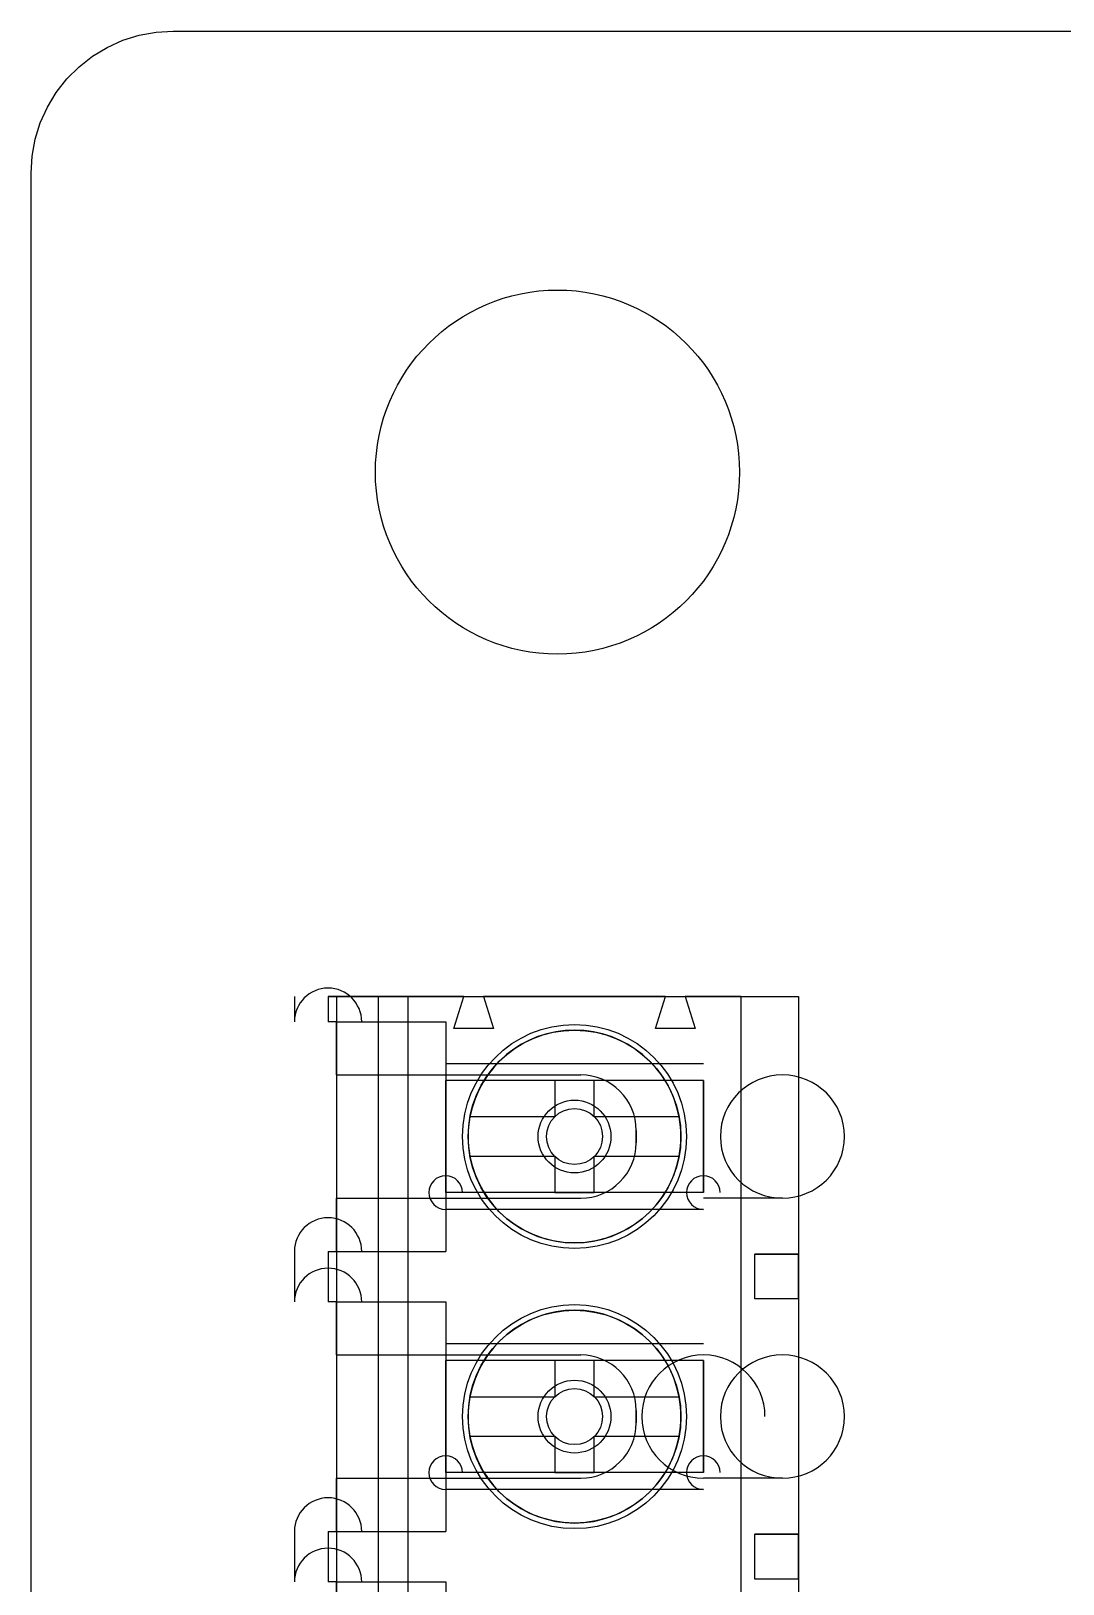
# Model space of a CAD drawing. Header units: millimetres. Extents: x 111.8 to 160, y -132.1 to -43.2.
# Drawn here: x 111.76 to 130.18, y -70.9 to -43.18 of the extents above; entities that cross this region are included whole.
import ezdxf

# ---------------------------------------------------------------- set-up
doc = ezdxf.new("R2010")
doc.units = ezdxf.units.MM
doc.layers.add('Feature', color=7, linetype='CONTINUOUS')

msp = doc.modelspace()

# ---------------------------------------------------------------- linework, layer by layer
at = {"layer": 'Feature'}
for p, q in [((113.692, -43.2538), (113.994, -43.1985)), ((113.692, -43.2538, 1.58), (113.994, -43.1985, 1.58)), ((113.692, -43.2538, 1.58), (113.994, -43.1985, 1.58)), ((113.692, -43.2538), (113.994, -43.1985)), ((113.994, -43.1985), (114.3, -43.18)), ((113.994, -43.1985, 1.58), (114.3, -43.18, 1.58)), ((113.994, -43.1985, 1.58), (114.3, -43.18, 1.58)), ((113.994, -43.1985), (114.3, -43.18)), ((113.994, -43.1985), (113.994, -43.1985, 1.58)), ((113.994, -43.1985), (113.994, -43.1985, 1.58)), ((114.3, -43.18), (157.48, -43.18)), ((114.3, -43.18, 1.58), (157.48, -43.18, 1.58)), ((114.3, -43.18), (114.3, -43.18, 1.58)), ((114.3, -43.18, 1.58), (157.48, -43.18, 1.58)), ((114.3, -43.18), (157.48, -43.18)), ((114.3, -43.18), (114.3, -43.18, 1.58)), ((112.857, -43.6296), (113.12, -43.4709)), ((112.857, -43.6296, 1.58), (113.12, -43.4709, 1.58)), ((112.857, -43.6296, 1.58), (113.12, -43.4709, 1.58)), ((112.857, -43.6296), (113.12, -43.4709)), ((113.12, -43.4709), (113.399, -43.3451)), ((113.12, -43.4709, 1.58), (113.399, -43.3451, 1.58)), ((113.12, -43.4709, 1.58), (113.399, -43.3451, 1.58)), ((113.12, -43.4709), (113.399, -43.3451)), ((113.12, -43.4709), (113.12, -43.4709, 1.58)), ((113.12, -43.4709), (113.12, -43.4709, 1.58)), ((113.399, -43.3451), (113.692, -43.2538)), ((113.399, -43.3451, 1.58), (113.692, -43.2538, 1.58)), ((113.399, -43.3451, 1.58), (113.692, -43.2538, 1.58)), ((113.399, -43.3451), (113.692, -43.2538)), ((113.399, -43.3451), (113.399, -43.3451, 1.58)), ((113.399, -43.3451), (113.399, -43.3451, 1.58)), ((113.692, -43.2538), (113.692, -43.2538, 1.58)), ((113.692, -43.2538), (113.692, -43.2538, 1.58)), ((112.616, -43.8188), (112.857, -43.6296)), ((112.616, -43.8188, 1.58), (112.857, -43.6296, 1.58)), ((112.616, -43.8188, 1.58), (112.857, -43.6296, 1.58)), ((112.616, -43.8188), (112.857, -43.6296)), ((112.857, -43.6296), (112.857, -43.6296, 1.58)), ((112.857, -43.6296), (112.857, -43.6296, 1.58)), ((112.21, -44.2771), (112.399, -44.0357)), ((112.21, -44.2771, 1.58), (112.399, -44.0357, 1.58)), ((112.21, -44.2771, 1.58), (112.399, -44.0357, 1.58)), ((112.21, -44.2771), (112.399, -44.0357)), ((112.399, -44.0357), (112.616, -43.8188)), ((112.399, -44.0357, 1.58), (112.616, -43.8188, 1.58)), ((112.399, -44.0357, 1.58), (112.616, -43.8188, 1.58)), ((112.399, -44.0357), (112.616, -43.8188)), ((112.399, -44.0357), (112.399, -44.0357, 1.58)), ((112.399, -44.0357), (112.399, -44.0357, 1.58)), ((112.616, -43.8188), (112.616, -43.8188, 1.58)), ((112.616, -43.8188), (112.616, -43.8188, 1.58)), ((112.051, -44.5396), (112.21, -44.2771)), ((112.051, -44.5396, 1.58), (112.21, -44.2771, 1.58)), ((112.051, -44.5396, 1.58), (112.21, -44.2771, 1.58)), ((112.051, -44.5396), (112.21, -44.2771)), ((112.21, -44.2771), (112.21, -44.2771, 1.58)), ((112.21, -44.2771), (112.21, -44.2771, 1.58)), ((111.925, -44.8193), (112.051, -44.5396)), ((111.925, -44.8193, 1.58), (112.051, -44.5396, 1.58)), ((111.925, -44.8193, 1.58), (112.051, -44.5396, 1.58)), ((111.925, -44.8193), (112.051, -44.5396)), ((112.051, -44.5396), (112.051, -44.5396, 1.58)), ((112.051, -44.5396), (112.051, -44.5396, 1.58)), ((111.834, -45.1121), (111.925, -44.8193)), ((111.834, -45.1121, 1.58), (111.925, -44.8193, 1.58)), ((111.834, -45.1121, 1.58), (111.925, -44.8193, 1.58)), ((111.834, -45.1121), (111.925, -44.8193)), ((111.925, -44.8193), (111.925, -44.8193, 1.58)), ((111.925, -44.8193), (111.925, -44.8193, 1.58)), ((111.779, -45.4138), (111.834, -45.1121)), ((111.779, -45.4138, 1.58), (111.834, -45.1121, 1.58)), ((111.779, -45.4138, 1.58), (111.834, -45.1121, 1.58)), ((111.779, -45.4138), (111.834, -45.1121)), ((111.834, -45.1121), (111.834, -45.1121, 1.58)), ((111.834, -45.1121), (111.834, -45.1121, 1.58)), ((111.76, -45.72), (111.779, -45.4138)), ((111.76, -45.72, 1.58), (111.779, -45.4138, 1.58)), ((111.76, -45.72, 1.58), (111.779, -45.4138, 1.58)), ((111.76, -45.72), (111.779, -45.4138)), ((111.779, -45.4138), (111.779, -45.4138, 1.58)), ((111.779, -45.4138), (111.779, -45.4138, 1.58)), ((111.76, -129.54), (111.76, -45.72)), ((111.76, -129.54, 1.58), (111.76, -45.72, 1.58)), ((111.76, -45.72), (111.76, -45.72, 1.58)), ((111.76, -129.54, 1.58), (111.76, -45.72, 1.58)), ((111.76, -45.72), (111.76, -45.72, 1.58)), ((111.76, -129.54), (111.76, -45.72)), ((124.408, -51.054), (124.408, -51.054, 1.58)), ((124.408, -51.054), (124.408, -51.054, 1.58)), ((116.463, -60.417, 8.13), (116.463, -60.417, 5.83)), ((116.463, -60.417, 8.13), (116.463, -60.867, 8.13)), ((116.463, -60.417, 5.83), (116.463, -60.867, 5.83)), ((116.463, -60.417, 8.13), (116.463, -60.417, 5.83)), ((116.463, -60.417, 8.13), (116.463, -60.867, 8.13)), ((116.463, -60.417, 5.83), (116.463, -60.867, 5.83)), ((117.957, -60.417, 8.73), (117.063, -60.417, 8.73)), ((117.063, -60.417, 8.73), (117.063, -60.867, 8.73)), ((117.063, -60.417, 5.23), (117.213, -60.417, 5.23)), ((117.957, -60.417, 8.73), (117.063, -60.417, 8.73)), ((117.063, -60.417, 8.73), (117.063, -60.867, 8.73)), ((117.063, -60.417, 5.23), (117.213, -60.417, 5.23)), ((117.063, -60.417, 5.23), (117.063, -60.867, 5.23)), ((117.063, -60.417, 5.23), (117.063, -60.867, 5.23)), ((117.213, -60.417, 1.63), (117.213, -61.817, 1.63)), ((117.213, -60.417, 1.63), (125.463, -60.417, 1.63)), ((117.213, -60.417, 1.63), (125.463, -60.417, 1.63)), ((117.213, -60.417, 5.23), (117.213, -60.417, 1.63)), ((117.213, -60.417, 5.23), (117.213, -60.417, 1.63)), ((117.213, -60.417, 1.63), (117.213, -61.817, 1.63)), ((117.213, -60.417, 5.23), (117.213, -60.867, 5.23)), ((117.213, -60.417, 5.23), (117.213, -60.867, 5.23)), ((117.957, -60.417, 8.73), (117.957, -100.417, 8.73)), ((117.957, -60.417, 8.73), (117.957, -100.417, 8.73)), ((118.487, -60.417, 13.03), (117.957, -60.417, 8.73)), ((118.487, -60.417, 13.03), (117.957, -60.417, 8.73)), ((118.487, -60.417, 13.03), (118.487, -100.417, 13.03)), ((119.485, -60.417, 13.03), (118.487, -60.417, 13.03)), ((119.485, -60.417, 13.03), (118.487, -60.417, 13.03)), ((118.487, -60.417, 13.03), (118.487, -100.417, 13.03)), ((119.308, -60.987, 13.03), (119.485, -60.417, 13.03)), ((119.308, -60.987, 8.73), (119.485, -60.417, 8.73)), ((119.308, -60.987, 13.03), (119.485, -60.417, 13.03)), ((119.308, -60.987, 8.73), (119.485, -60.417, 8.73)), ((119.485, -60.417, 8.73), (119.485, -60.417, 13.03)), ((119.485, -60.417, 8.73), (119.84, -60.417, 8.73)), ((119.485, -60.417, 8.73), (119.84, -60.417, 8.73)), ((119.485, -60.417, 8.73), (119.485, -60.417, 13.03)), ((119.84, -60.417, 8.73), (119.84, -60.417, 13.03)), ((123.085, -60.417, 13.03), (119.84, -60.417, 13.03)), ((123.085, -60.417, 13.03), (119.84, -60.417, 13.03)), ((119.84, -60.417, 13.03), (120.018, -60.987, 13.03)), ((119.84, -60.417, 8.73), (119.84, -60.417, 13.03)), ((119.84, -60.417, 13.03), (120.018, -60.987, 13.03)), ((119.84, -60.417, 8.73), (120.018, -60.987, 8.73)), ((119.84, -60.417, 8.73), (120.018, -60.987, 8.73)), ((122.908, -60.987, 13.03), (123.085, -60.417, 13.03)), ((122.908, -60.987, 8.73), (123.085, -60.417, 8.73)), ((122.908, -60.987, 13.03), (123.085, -60.417, 13.03)), ((122.908, -60.987, 8.73), (123.085, -60.417, 8.73)), ((123.085, -60.417, 8.73), (123.085, -60.417, 13.03)), ((123.085, -60.417, 8.73), (123.44, -60.417, 8.73)), ((123.085, -60.417, 8.73), (123.44, -60.417, 8.73)), ((123.085, -60.417, 8.73), (123.085, -60.417, 13.03)), ((123.44, -60.417, 8.73), (123.44, -60.417, 13.03)), ((124.433, -60.417, 13.03), (123.44, -60.417, 13.03)), ((124.433, -60.417, 13.03), (123.44, -60.417, 13.03)), ((123.44, -60.417, 13.03), (123.618, -60.987, 13.03)), ((123.44, -60.417, 8.73), (123.44, -60.417, 13.03)), ((123.44, -60.417, 13.03), (123.618, -60.987, 13.03)), ((123.44, -60.417, 8.73), (123.618, -60.987, 8.73)), ((123.44, -60.417, 8.73), (123.618, -60.987, 8.73)), ((124.433, -60.417, 13.03), (125.463, -60.417, 4.63)), ((124.433, -60.417, 13.03), (124.433, -100.417, 13.03)), ((124.433, -60.417, 13.03), (125.463, -60.417, 4.63)), ((124.433, -60.417, 13.03), (124.433, -100.417, 13.03)), ((125.463, -60.417, 1.63), (125.463, -100.417, 1.63)), ((125.463, -60.417, 1.63), (125.463, -60.417, 4.63)), ((125.463, -60.417, 1.63), (125.463, -100.417, 1.63)), ((125.463, -60.417, 1.63), (125.463, -60.417, 4.63)), ((125.463, -60.417, 4.63), (125.463, -65.017, 4.63)), ((125.463, -60.417, 4.63), (125.463, -65.017, 4.63)), ((116.463, -60.867, 5.83), (116.463, -60.867, 8.13)), ((116.463, -60.867, 5.83), (116.463, -60.867, 8.13)), ((117.213, -60.867, 8.73), (117.063, -60.867, 8.73)), ((117.213, -60.867, 8.73), (117.063, -60.867, 8.73)), ((117.213, -60.867, 5.23), (117.063, -60.867, 5.23)), ((117.213, -60.867, 5.23), (117.063, -60.867, 5.23)), ((117.213, -60.867, 8.73), (117.213, -64.967, 8.73)), ((117.213, -60.867, 8.13), (117.213, -60.867, 8.73)), ((117.213, -60.867, 8.13), (117.213, -64.967, 8.13)), ((117.213, -60.867, 8.73), (117.213, -64.967, 8.73)), ((117.213, -60.867, 8.13), (119.163, -60.867, 8.13)), ((117.213, -60.867, 8.13), (117.213, -64.967, 8.13)), ((117.213, -60.867, 2.43), (117.213, -60.867, 5.23)), ((117.213, -60.867, 2.43), (119.163, -60.867, 2.43)), ((117.213, -60.867, 8.13), (119.163, -60.867, 8.13)), ((117.213, -60.867, 8.13), (117.213, -60.867, 8.73)), ((117.213, -60.867, 2.43), (119.163, -60.867, 2.43)), ((117.213, -61.817, 2.43), (117.213, -60.867, 2.43)), ((117.213, -61.817, 2.43), (117.213, -60.867, 2.43)), ((117.213, -60.867, 2.43), (117.213, -60.867, 5.23)), ((119.163, -60.867, 2.43), (119.163, -60.867, 8.13)), ((119.163, -60.867, 8.13), (119.163, -64.967, 8.13)), ((119.163, -60.867, 2.43), (119.163, -61.817, 2.43)), ((119.163, -60.867, 8.13), (119.163, -64.967, 8.13)), ((119.163, -60.867, 2.43), (119.163, -60.867, 8.13)), ((119.163, -60.867, 2.43), (119.163, -61.817, 2.43)), ((120.018, -60.987, 13.03), (119.308, -60.987, 13.03)), ((120.018, -60.987, 8.73), (119.308, -60.987, 8.73)), ((119.308, -60.987, 8.73), (119.308, -60.987, 13.03)), ((120.018, -60.987, 13.03), (119.308, -60.987, 13.03)), ((119.308, -60.987, 8.73), (119.308, -60.987, 13.03)), ((120.018, -60.987, 8.73), (119.308, -60.987, 8.73)), ((120.018, -60.987, 8.73), (120.018, -60.987, 13.03)), ((120.018, -60.987, 8.73), (120.018, -60.987, 13.03)), ((123.618, -60.987, 13.03), (122.908, -60.987, 13.03)), ((123.618, -60.987, 8.73), (122.908, -60.987, 8.73)), ((122.908, -60.987, 8.73), (122.908, -60.987, 13.03)), ((123.618, -60.987, 13.03), (122.908, -60.987, 13.03)), ((122.908, -60.987, 8.73), (122.908, -60.987, 13.03)), ((123.618, -60.987, 8.73), (122.908, -60.987, 8.73)), ((123.618, -60.987, 8.73), (123.618, -60.987, 13.03)), ((123.618, -60.987, 8.73), (123.618, -60.987, 13.03)), ((117.213, -61.817, 1.63), (121.573, -61.817, 1.63)), ((117.213, -61.817, 2.43), (119.163, -61.817, 2.43)), ((117.213, -61.817, 2.43), (119.163, -61.817, 2.43)), ((117.213, -61.817, 1.63), (121.573, -61.817, 1.63)), ((117.213, -61.817, 2.43), (117.213, -61.817, 1.63)), ((117.213, -61.817, 2.43), (117.213, -61.817, 1.63)), ((119.163, -61.617, 5.58), (119.163, -61.617, 3.68)), ((123.763, -61.617, 3.68), (119.163, -61.617, 3.68)), ((123.763, -61.617, 5.58), (119.163, -61.617, 5.58)), ((119.163, -61.617, 5.58), (119.163, -61.617, 3.68)), ((123.763, -61.617, 3.68), (119.163, -61.617, 3.68)), ((123.763, -61.617, 5.58), (119.163, -61.617, 5.58)), ((119.163, -61.817, 2.43), (119.163, -64.017, 2.43)), ((119.163, -61.817, 2.43), (121.573, -61.817, 2.43)), ((119.163, -61.817, 2.43), (119.163, -64.017, 2.43)), ((119.163, -61.817, 2.43), (121.573, -61.817, 2.43)), ((121.573, -61.817, 2.43), (121.573, -61.817, 1.63)), ((121.573, -61.817, 2.43), (121.573, -61.817, 1.63)), ((123.763, -61.617, 5.58), (123.763, -61.617, 3.68)), ((123.763, -61.617, 5.58), (123.763, -61.617, 3.68)), ((119.163, -61.917, 3.38), (119.163, -63.917, 3.38)), ((119.163, -63.917, 5.88), (119.163, -61.917, 5.88)), ((123.763, -61.917, 3.38), (119.163, -61.917, 3.38)), ((123.763, -61.917, 5.88), (119.163, -61.917, 5.88)), ((119.163, -63.917, 5.88), (119.163, -61.917, 5.88)), ((123.763, -61.917, 5.88), (119.163, -61.917, 5.88)), ((123.763, -61.917, 3.38), (119.163, -61.917, 3.38)), ((119.163, -61.917, 3.38), (119.163, -63.917, 3.38)), ((121.813, -61.917, 12.13), (121.113, -61.917, 12.13)), ((121.113, -61.917, 12.13), (121.113, -62.567, 12.13)), ((121.113, -61.917, 12.83), (121.113, -62.567, 12.83)), ((121.813, -61.917, 12.83), (121.113, -61.917, 12.83)), ((121.813, -61.917, 12.13), (121.113, -61.917, 12.13)), ((121.113, -61.917, 12.83), (121.113, -61.917, 12.13)), ((121.813, -61.917, 12.83), (121.113, -61.917, 12.83)), ((121.113, -61.917, 12.83), (121.113, -62.567, 12.83)), ((121.113, -61.917, 12.83), (121.113, -61.917, 12.13)), ((121.113, -61.917, 12.13), (121.113, -62.567, 12.13)), ((121.813, -62.567, 12.13), (121.813, -61.917, 12.13)), ((121.813, -62.567, 12.83), (121.813, -61.917, 12.83)), ((121.813, -62.567, 12.83), (121.813, -61.917, 12.83)), ((121.813, -62.567, 12.13), (121.813, -61.917, 12.13)), ((121.813, -61.917, 12.83), (121.813, -61.917, 12.13)), ((121.813, -61.917, 12.83), (121.813, -61.917, 12.13)), ((123.763, -62.917, 5.88), (123.763, -61.917, 5.88)), ((123.763, -61.917, 3.38), (123.763, -63.917, 3.38)), ((123.763, -62.917, 5.88), (123.763, -61.917, 5.88)), ((123.763, -61.917, 3.38), (123.763, -63.917, 3.38)), ((119.595, -62.567, 12.83), (119.595, -62.567, 12.13)), ((121.113, -62.567, 12.13), (119.595, -62.567, 12.13)), ((121.113, -62.567, 12.83), (119.595, -62.567, 12.83)), ((121.113, -62.567, 12.13), (119.595, -62.567, 12.13)), ((119.595, -62.567, 12.83), (119.595, -62.567, 12.13)), ((121.113, -62.567, 12.83), (119.595, -62.567, 12.83)), ((121.113, -62.567, 12.13), (121.113, -62.567, 12.83)), ((121.113, -62.567, 12.13), (121.113, -62.567, 12.83)), ((123.33, -62.567, 12.13), (121.813, -62.567, 12.13)), ((123.33, -62.567, 12.83), (121.813, -62.567, 12.83)), ((123.33, -62.567, 12.83), (121.813, -62.567, 12.83)), ((123.33, -62.567, 12.13), (121.813, -62.567, 12.13)), ((121.813, -62.567, 12.83), (121.813, -62.567, 12.13)), ((121.813, -62.567, 12.83), (121.813, -62.567, 12.13)), ((123.33, -62.567, 12.83), (123.33, -62.567, 12.13)), ((123.33, -62.567, 12.83), (123.33, -62.567, 12.13)), ((122.113, -62.917), (122.113, -62.917, 1.58)), ((122.113, -62.917), (122.113, -62.917, 1.58)), ((122.563, -62.807, 1.63), (122.563, -63.027, 1.63)), ((122.563, -63.027, 2.43), (122.563, -62.807, 2.43)), ((122.563, -62.807, 1.63), (122.563, -63.027, 1.63)), ((122.563, -63.027, 2.43), (122.563, -62.807, 2.43)), ((122.563, -62.807, 2.43), (122.563, -62.807, 1.63)), ((122.563, -62.807, 2.43), (122.563, -62.807, 1.63)), ((123.763, -63.917, 5.88), (123.763, -62.917, 5.88)), ((123.763, -63.917, 5.88), (123.763, -62.917, 5.88)), ((122.563, -63.027, 1.63), (122.563, -63.027, 2.43)), ((122.563, -63.027, 1.63), (122.563, -63.027, 2.43)), ((119.595, -63.267, 12.83), (119.595, -63.267, 12.13)), ((119.595, -63.267, 12.83), (121.113, -63.267, 12.83)), ((119.595, -63.267, 12.83), (121.113, -63.267, 12.83)), ((119.595, -63.267, 12.83), (119.595, -63.267, 12.13)), ((119.595, -63.267, 12.13), (121.113, -63.267, 12.13)), ((119.595, -63.267, 12.13), (121.113, -63.267, 12.13)), ((121.113, -63.267, 12.83), (121.113, -63.917, 12.83)), ((121.113, -63.267, 12.83), (121.113, -63.267, 12.13)), ((121.113, -63.267, 12.13), (121.113, -63.917, 12.13)), ((121.113, -63.267, 12.83), (121.113, -63.917, 12.83)), ((121.113, -63.267, 12.83), (121.113, -63.267, 12.13)), ((121.113, -63.267, 12.13), (121.113, -63.917, 12.13)), ((121.463, -63.417, 2.43), (121.463, -63.417, -1.97)), ((121.463, -63.417, 2.43), (121.463, -63.417, -1.97)), ((121.813, -63.267, 12.83), (123.33, -63.267, 12.83)), ((121.813, -63.917, 12.83), (121.813, -63.267, 12.83)), ((121.813, -63.917, 12.13), (121.813, -63.267, 12.13)), ((121.813, -63.267, 12.13), (123.33, -63.267, 12.13)), ((121.813, -63.267, 12.83), (123.33, -63.267, 12.83)), ((121.813, -63.267, 12.13), (121.813, -63.267, 12.83)), ((121.813, -63.267, 12.13), (123.33, -63.267, 12.13)), ((121.813, -63.917, 12.83), (121.813, -63.267, 12.83)), ((121.813, -63.917, 12.13), (121.813, -63.267, 12.13)), ((121.813, -63.267, 12.13), (121.813, -63.267, 12.83)), ((123.33, -63.267, 12.83), (123.33, -63.267, 12.13)), ((123.33, -63.267, 12.83), (123.33, -63.267, 12.13)), ((117.213, -64.017, 1.63), (117.213, -64.017, 2.43)), ((117.213, -64.967, 2.43), (117.213, -64.017, 2.43)), ((117.213, -64.017, 1.63), (117.213, -66.817, 1.63)), ((117.213, -64.967, 2.43), (117.213, -64.017, 2.43)), ((117.213, -64.017, 2.43), (119.163, -64.017, 2.43)), ((117.213, -64.017, 1.63), (121.573, -64.017, 1.63)), ((117.213, -64.017, 1.63), (117.213, -66.817, 1.63)), ((117.213, -64.017, 1.63), (121.573, -64.017, 1.63)), ((117.213, -64.017, 2.43), (119.163, -64.017, 2.43)), ((117.213, -64.017, 1.63), (117.213, -64.017, 2.43)), ((123.763, -63.917, 5.88), (119.163, -63.917, 5.88)), ((123.763, -63.917, 5.88), (119.163, -63.917, 5.88)), ((123.763, -63.917, 3.38), (119.163, -63.917, 3.38)), ((123.763, -63.917, 3.38), (119.163, -63.917, 3.38)), ((119.163, -64.017, 2.43), (119.163, -64.967, 2.43)), ((119.163, -64.017, 2.43), (119.163, -64.967, 2.43)), ((119.163, -64.017, 2.43), (121.573, -64.017, 2.43)), ((119.163, -64.017, 2.43), (121.573, -64.017, 2.43)), ((121.113, -63.917, 12.83), (121.813, -63.917, 12.83)), ((121.113, -63.917, 12.13), (121.813, -63.917, 12.13)), ((121.113, -63.917, 12.83), (121.113, -63.917, 12.13)), ((121.113, -63.917, 12.83), (121.113, -63.917, 12.13)), ((121.113, -63.917, 12.13), (121.813, -63.917, 12.13)), ((121.113, -63.917, 12.83), (121.813, -63.917, 12.83)), ((121.573, -64.017, 1.63), (121.573, -64.017, 2.43)), ((121.573, -64.017, 1.63), (121.573, -64.017, 2.43)), ((121.813, -63.917, 12.83), (121.813, -63.917, 12.13)), ((121.813, -63.917, 12.83), (121.813, -63.917, 12.13)), ((125.175, -64.017, 6.98), (123.763, -64.017, 6.98)), ((125.175, -64.017, 6.98), (123.763, -64.017, 6.98)), ((119.163, -64.217, 3.68), (119.163, -64.217, 5.58)), ((123.763, -64.217, 5.58), (119.163, -64.217, 5.58)), ((123.763, -64.217, 3.68), (119.163, -64.217, 3.68)), ((119.163, -64.217, 3.68), (119.163, -64.217, 5.58)), ((123.763, -64.217, 5.58), (119.163, -64.217, 5.58)), ((123.763, -64.217, 3.68), (119.163, -64.217, 3.68)), ((123.763, -64.217, 3.68), (123.763, -64.217, 5.58)), ((123.763, -64.217, 3.68), (123.763, -64.217, 5.58)), ((121.463, -64.817, 8.13), (121.463, -64.817, 12.83)), ((121.463, -64.817, 8.13), (121.463, -64.817, 12.83)), ((116.463, -64.967, 8.13), (116.463, -64.967, 5.83)), ((116.463, -64.967, 5.83), (116.463, -65.867, 5.83)), ((116.463, -64.967, 8.13), (116.463, -65.867, 8.13)), ((116.463, -64.967, 8.13), (116.463, -64.967, 5.83)), ((116.463, -64.967, 8.13), (116.463, -65.867, 8.13)), ((116.463, -64.967, 5.83), (116.463, -65.867, 5.83)), ((117.063, -64.967, 5.23), (117.213, -64.967, 5.23)), ((117.063, -64.967, 5.23), (117.063, -65.867, 5.23)), ((117.063, -64.967, 5.23), (117.213, -64.967, 5.23)), ((117.063, -64.967, 8.73), (117.213, -64.967, 8.73)), ((117.063, -64.967, 5.23), (117.063, -65.867, 5.23)), ((117.063, -64.967, 8.73), (117.063, -65.867, 8.73)), ((117.063, -64.967, 8.73), (117.213, -64.967, 8.73)), ((117.063, -64.967, 8.73), (117.063, -65.867, 8.73)), ((117.213, -64.967, 5.23), (117.213, -65.867, 5.23)), ((117.213, -64.967, 8.13), (117.213, -64.967, 8.73)), ((117.213, -64.967, 8.13), (119.163, -64.967, 8.13)), ((117.213, -64.967, 2.43), (119.163, -64.967, 2.43)), ((117.213, -64.967, 5.23), (117.213, -64.967, 2.43)), ((117.213, -64.967, 5.23), (117.213, -64.967, 2.43)), ((117.213, -64.967, 5.23), (117.213, -65.867, 5.23)), ((117.213, -64.967, 8.13), (117.213, -64.967, 8.73)), ((117.213, -64.967, 2.43), (119.163, -64.967, 2.43)), ((117.213, -64.967, 8.13), (119.163, -64.967, 8.13)), ((119.163, -64.967, 2.43), (119.163, -64.967, 8.13)), ((119.163, -64.967, 2.43), (119.163, -64.967, 8.13)), ((121.463, -64.917, 13.03), (121.463, -64.917, 8.13)), ((121.463, -64.917, 13.03), (121.463, -64.917, 8.13)), ((124.683, -65.817, 10.99), (124.683, -65.017, 10.99)), ((124.683, -65.017, 10.99), (125.463, -65.017, 4.63)), ((125.463, -65.017, 10.99), (124.683, -65.017, 10.99)), ((124.683, -65.017, 10.99), (125.463, -65.017, 4.63)), ((124.683, -65.817, 10.99), (124.683, -65.017, 10.99)), ((125.463, -65.017, 10.99), (124.683, -65.017, 10.99)), ((125.463, -65.017, 10.99), (125.463, -65.017, 4.63)), ((125.463, -65.817, 10.99), (125.463, -65.017, 10.99)), ((125.463, -65.017, 10.99), (125.463, -65.017, 4.63)), ((125.463, -65.817, 10.99), (125.463, -65.017, 10.99)), ((116.463, -65.867, 5.83), (116.463, -65.867, 8.13)), ((116.463, -65.867, 5.83), (116.463, -65.867, 8.13)), ((117.213, -65.867, 5.23), (117.063, -65.867, 5.23)), ((117.213, -65.867, 8.73), (117.063, -65.867, 8.73)), ((117.213, -65.867, 5.23), (117.063, -65.867, 5.23)), ((117.213, -65.867, 8.73), (117.063, -65.867, 8.73)), ((117.213, -65.867, 2.43), (117.213, -65.867, 5.23)), ((117.213, -66.817, 2.43), (117.213, -65.867, 2.43)), ((117.213, -65.867, 2.43), (117.213, -65.867, 5.23)), ((117.213, -65.867, 2.43), (119.163, -65.867, 2.43)), ((117.213, -65.867, 8.13), (119.163, -65.867, 8.13)), ((117.213, -65.867, 8.13), (117.213, -65.867, 8.73)), ((117.213, -65.867, 8.73), (117.213, -69.967, 8.73)), ((117.213, -65.867, 2.43), (119.163, -65.867, 2.43)), ((117.213, -66.817, 2.43), (117.213, -65.867, 2.43)), ((117.213, -65.867, 8.73), (117.213, -69.967, 8.73)), ((117.213, -65.867, 8.13), (117.213, -65.867, 8.73)), ((117.213, -65.867, 8.13), (117.213, -69.967, 8.13)), ((117.213, -65.867, 8.13), (119.163, -65.867, 8.13)), ((117.213, -65.867, 8.13), (117.213, -69.967, 8.13)), ((119.163, -65.867, 2.43), (119.163, -65.867, 8.13)), ((119.163, -65.867, 2.43), (119.163, -66.817, 2.43)), ((119.163, -65.867, 8.13), (119.163, -69.967, 8.13)), ((119.163, -65.867, 2.43), (119.163, -65.867, 8.13)), ((119.163, -65.867, 8.13), (119.163, -69.967, 8.13)), ((119.163, -65.867, 2.43), (119.163, -66.817, 2.43)), ((125.463, -65.817, 4.63), (124.683, -65.817, 10.99)), ((125.463, -65.817, 10.99), (124.683, -65.817, 10.99)), ((125.463, -65.817, 4.63), (124.683, -65.817, 10.99)), ((125.463, -65.817, 10.99), (124.683, -65.817, 10.99)), ((125.463, -65.817, 4.63), (125.463, -65.817, 10.99)), ((125.463, -65.817, 4.63), (125.463, -70.017, 4.63)), ((125.463, -65.817, 4.63), (125.463, -70.017, 4.63)), ((125.463, -65.817, 4.63), (125.463, -65.817, 10.99)), ((119.163, -66.617, 5.58), (119.163, -66.617, 3.68)), ((123.763, -66.617, 3.68), (119.163, -66.617, 3.68)), ((123.763, -66.617, 5.58), (119.163, -66.617, 5.58)), ((119.163, -66.617, 5.58), (119.163, -66.617, 3.68)), ((123.763, -66.617, 3.68), (119.163, -66.617, 3.68)), ((123.763, -66.617, 5.58), (119.163, -66.617, 5.58)), ((123.763, -66.617, 5.58), (123.763, -66.617, 3.68)), ((123.763, -66.617, 5.58), (123.763, -66.617, 3.68)), ((117.213, -66.817, 2.43), (117.213, -66.817, 1.63)), ((117.213, -66.817, 1.63), (121.573, -66.817, 1.63)), ((117.213, -66.817, 2.43), (119.163, -66.817, 2.43)), ((117.213, -66.817, 1.63), (121.573, -66.817, 1.63)), ((117.213, -66.817, 2.43), (117.213, -66.817, 1.63)), ((117.213, -66.817, 2.43), (119.163, -66.817, 2.43)), ((119.163, -66.817, 2.43), (121.573, -66.817, 2.43)), ((119.163, -66.817, 2.43), (119.163, -69.017, 2.43)), ((119.163, -66.817, 2.43), (121.573, -66.817, 2.43)), ((119.163, -66.817, 2.43), (119.163, -69.017, 2.43)), ((119.163, -66.917, 3.38), (119.163, -68.917, 3.38)), ((119.163, -68.917, 5.88), (119.163, -66.917, 5.88)), ((123.763, -66.917, 3.38), (119.163, -66.917, 3.38)), ((123.763, -66.917, 5.88), (119.163, -66.917, 5.88)), ((119.163, -68.917, 5.88), (119.163, -66.917, 5.88)), ((123.763, -66.917, 5.88), (119.163, -66.917, 5.88)), ((123.763, -66.917, 3.38), (119.163, -66.917, 3.38)), ((119.163, -66.917, 3.38), (119.163, -68.917, 3.38)), ((121.813, -66.917, 12.13), (121.113, -66.917, 12.13)), ((121.113, -66.917, 12.13), (121.113, -67.567, 12.13)), ((121.113, -66.917, 12.83), (121.113, -67.567, 12.83)), ((121.813, -66.917, 12.83), (121.113, -66.917, 12.83)), ((121.813, -66.917, 12.13), (121.113, -66.917, 12.13)), ((121.113, -66.917, 12.83), (121.113, -66.917, 12.13)), ((121.813, -66.917, 12.83), (121.113, -66.917, 12.83)), ((121.113, -66.917, 12.83), (121.113, -67.567, 12.83)), ((121.113, -66.917, 12.83), (121.113, -66.917, 12.13)), ((121.113, -66.917, 12.13), (121.113, -67.567, 12.13)), ((121.573, -66.817, 2.43), (121.573, -66.817, 1.63)), ((121.573, -66.817, 2.43), (121.573, -66.817, 1.63)), ((121.813, -67.567, 12.13), (121.813, -66.917, 12.13)), ((121.813, -67.567, 12.83), (121.813, -66.917, 12.83)), ((121.813, -67.567, 12.83), (121.813, -66.917, 12.83)), ((121.813, -67.567, 12.13), (121.813, -66.917, 12.13)), ((121.813, -66.917, 12.83), (121.813, -66.917, 12.13)), ((121.813, -66.917, 12.83), (121.813, -66.917, 12.13)), ((123.763, -67.917, 5.88), (123.763, -66.917, 5.88)), ((123.763, -66.917, 3.38), (123.763, -68.917, 3.38)), ((123.763, -67.917, 5.88), (123.763, -66.917, 5.88)), ((123.763, -66.917, 3.38), (123.763, -68.917, 3.38)), ((119.595, -67.567, 12.83), (119.595, -67.567, 12.13)), ((121.113, -67.567, 12.13), (119.595, -67.567, 12.13)), ((121.113, -67.567, 12.83), (119.595, -67.567, 12.83)), ((121.113, -67.567, 12.13), (119.595, -67.567, 12.13)), ((119.595, -67.567, 12.83), (119.595, -67.567, 12.13)), ((121.113, -67.567, 12.83), (119.595, -67.567, 12.83)), ((121.113, -67.567, 12.13), (121.113, -67.567, 12.83)), ((121.113, -67.567, 12.13), (121.113, -67.567, 12.83)), ((123.33, -67.567, 12.13), (121.813, -67.567, 12.13)), ((123.33, -67.567, 12.83), (121.813, -67.567, 12.83)), ((123.33, -67.567, 12.83), (121.813, -67.567, 12.83)), ((123.33, -67.567, 12.13), (121.813, -67.567, 12.13)), ((121.813, -67.567, 12.83), (121.813, -67.567, 12.13)), ((121.813, -67.567, 12.83), (121.813, -67.567, 12.13)), ((123.33, -67.567, 12.83), (123.33, -67.567, 12.13)), ((123.33, -67.567, 12.83), (123.33, -67.567, 12.13)), ((122.113, -67.917), (122.113, -67.917, 1.58)), ((122.113, -67.917), (122.113, -67.917, 1.58)), ((122.563, -67.807, 1.63), (122.563, -68.027, 1.63)), ((122.563, -67.807, 1.63), (122.563, -68.027, 1.63)), ((122.563, -68.027, 2.43), (122.563, -67.807, 2.43)), ((122.563, -67.807, 2.43), (122.563, -67.807, 1.63)), ((122.563, -67.807, 2.43), (122.563, -67.807, 1.63)), ((122.563, -68.027, 2.43), (122.563, -67.807, 2.43)), ((123.763, -68.917, 5.88), (123.763, -67.917, 5.88)), ((123.763, -68.917, 5.88), (123.763, -67.917, 5.88)), ((122.563, -68.027, 1.63), (122.563, -68.027, 2.43)), ((122.563, -68.027, 1.63), (122.563, -68.027, 2.43)), ((119.595, -68.267, 12.83), (119.595, -68.267, 12.13)), ((119.595, -68.267, 12.83), (121.113, -68.267, 12.83)), ((119.595, -68.267, 12.83), (121.113, -68.267, 12.83)), ((119.595, -68.267, 12.83), (119.595, -68.267, 12.13)), ((119.595, -68.267, 12.13), (121.113, -68.267, 12.13)), ((119.595, -68.267, 12.13), (121.113, -68.267, 12.13)), ((121.113, -68.267, 12.83), (121.113, -68.917, 12.83)), ((121.113, -68.267, 12.83), (121.113, -68.267, 12.13)), ((121.113, -68.267, 12.13), (121.113, -68.917, 12.13)), ((121.113, -68.267, 12.83), (121.113, -68.917, 12.83)), ((121.113, -68.267, 12.83), (121.113, -68.267, 12.13)), ((121.113, -68.267, 12.13), (121.113, -68.917, 12.13)), ((121.463, -68.417, 2.43), (121.463, -68.417, -1.97)), ((121.463, -68.417, 2.43), (121.463, -68.417, -1.97)), ((121.813, -68.267, 12.83), (123.33, -68.267, 12.83)), ((121.813, -68.917, 12.83), (121.813, -68.267, 12.83)), ((121.813, -68.917, 12.13), (121.813, -68.267, 12.13)), ((121.813, -68.267, 12.13), (123.33, -68.267, 12.13)), ((121.813, -68.267, 12.83), (123.33, -68.267, 12.83)), ((121.813, -68.267, 12.13), (121.813, -68.267, 12.83)), ((121.813, -68.267, 12.13), (123.33, -68.267, 12.13)), ((121.813, -68.917, 12.83), (121.813, -68.267, 12.83)), ((121.813, -68.917, 12.13), (121.813, -68.267, 12.13)), ((121.813, -68.267, 12.13), (121.813, -68.267, 12.83)), ((123.33, -68.267, 12.83), (123.33, -68.267, 12.13)), ((123.33, -68.267, 12.83), (123.33, -68.267, 12.13)), ((117.213, -69.017, 1.63), (121.573, -69.017, 1.63)), ((117.213, -69.017, 1.63), (117.213, -71.817, 1.63)), ((117.213, -69.017, 1.63), (117.213, -69.017, 2.43)), ((117.213, -69.967, 2.43), (117.213, -69.017, 2.43)), ((117.213, -69.017, 1.63), (117.213, -71.817, 1.63)), ((117.213, -69.017, 1.63), (121.573, -69.017, 1.63)), ((117.213, -69.017, 2.43), (119.163, -69.017, 2.43)), ((117.213, -69.017, 1.63), (117.213, -69.017, 2.43)), ((117.213, -69.967, 2.43), (117.213, -69.017, 2.43)), ((117.213, -69.017, 2.43), (119.163, -69.017, 2.43)), ((123.763, -68.917, 5.88), (119.163, -68.917, 5.88)), ((123.763, -68.917, 5.88), (119.163, -68.917, 5.88)), ((123.763, -68.917, 3.38), (119.163, -68.917, 3.38)), ((123.763, -68.917, 3.38), (119.163, -68.917, 3.38)), ((119.163, -69.017, 2.43), (119.163, -69.967, 2.43)), ((119.163, -69.017, 2.43), (121.573, -69.017, 2.43)), ((119.163, -69.017, 2.43), (121.573, -69.017, 2.43)), ((119.163, -69.017, 2.43), (119.163, -69.967, 2.43)), ((121.113, -68.917, 12.83), (121.813, -68.917, 12.83)), ((121.113, -68.917, 12.13), (121.813, -68.917, 12.13)), ((121.113, -68.917, 12.83), (121.113, -68.917, 12.13)), ((121.113, -68.917, 12.83), (121.113, -68.917, 12.13)), ((121.113, -68.917, 12.13), (121.813, -68.917, 12.13)), ((121.113, -68.917, 12.83), (121.813, -68.917, 12.83)), ((121.573, -69.017, 1.63), (121.573, -69.017, 2.43)), ((121.573, -69.017, 1.63), (121.573, -69.017, 2.43)), ((121.813, -68.917, 12.83), (121.813, -68.917, 12.13)), ((121.813, -68.917, 12.83), (121.813, -68.917, 12.13)), ((125.175, -69.017, 6.98), (123.763, -69.017, 6.98)), ((125.175, -69.017, 6.98), (123.763, -69.017, 6.98)), ((119.163, -69.217, 3.68), (119.163, -69.217, 5.58)), ((123.763, -69.217, 5.58), (119.163, -69.217, 5.58)), ((123.763, -69.217, 3.68), (119.163, -69.217, 3.68)), ((119.163, -69.217, 3.68), (119.163, -69.217, 5.58)), ((123.763, -69.217, 5.58), (119.163, -69.217, 5.58)), ((123.763, -69.217, 3.68), (119.163, -69.217, 3.68)), ((123.763, -69.217, 3.68), (123.763, -69.217, 5.58)), ((123.763, -69.217, 3.68), (123.763, -69.217, 5.58)), ((121.463, -69.817, 8.13), (121.463, -69.817, 12.83)), ((121.463, -69.817, 8.13), (121.463, -69.817, 12.83)), ((116.463, -69.967, 8.13), (116.463, -69.967, 5.83)), ((116.463, -69.967, 8.13), (116.463, -70.867, 8.13)), ((116.463, -69.967, 8.13), (116.463, -69.967, 5.83)), ((116.463, -69.967, 8.13), (116.463, -70.867, 8.13)), ((116.463, -69.967, 5.83), (116.463, -70.867, 5.83)), ((116.463, -69.967, 5.83), (116.463, -70.867, 5.83)), ((117.063, -69.967, 8.73), (117.213, -69.967, 8.73)), ((117.063, -69.967, 8.73), (117.063, -70.867, 8.73)), ((117.063, -69.967, 5.23), (117.213, -69.967, 5.23)), ((117.063, -69.967, 8.73), (117.213, -69.967, 8.73)), ((117.063, -69.967, 8.73), (117.063, -70.867, 8.73)), ((117.063, -69.967, 5.23), (117.063, -70.867, 5.23)), ((117.063, -69.967, 5.23), (117.213, -69.967, 5.23)), ((117.063, -69.967, 5.23), (117.063, -70.867, 5.23)), ((117.213, -69.967, 8.13), (117.213, -69.967, 8.73)), ((117.213, -69.967, 8.13), (119.163, -69.967, 8.13)), ((117.213, -69.967, 8.13), (117.213, -69.967, 8.73)), ((117.213, -69.967, 8.13), (119.163, -69.967, 8.13)), ((117.213, -69.967, 2.43), (119.163, -69.967, 2.43)), ((117.213, -69.967, 5.23), (117.213, -69.967, 2.43)), ((117.213, -69.967, 5.23), (117.213, -69.967, 2.43)), ((117.213, -69.967, 5.23), (117.213, -70.867, 5.23)), ((117.213, -69.967, 2.43), (119.163, -69.967, 2.43)), ((117.213, -69.967, 5.23), (117.213, -70.867, 5.23)), ((119.163, -69.967, 2.43), (119.163, -69.967, 8.13)), ((119.163, -69.967, 2.43), (119.163, -69.967, 8.13)), ((121.463, -69.917, 13.03), (121.463, -69.917, 8.13)), ((121.463, -69.917, 13.03), (121.463, -69.917, 8.13)), ((124.683, -70.817, 10.99), (124.683, -70.017, 10.99)), ((124.683, -70.017, 10.99), (125.463, -70.017, 4.63)), ((125.463, -70.017, 10.99), (124.683, -70.017, 10.99)), ((124.683, -70.017, 10.99), (125.463, -70.017, 4.63)), ((124.683, -70.817, 10.99), (124.683, -70.017, 10.99)), ((125.463, -70.017, 10.99), (124.683, -70.017, 10.99)), ((125.463, -70.017, 10.99), (125.463, -70.017, 4.63)), ((125.463, -70.817, 10.99), (125.463, -70.017, 10.99)), ((125.463, -70.017, 10.99), (125.463, -70.017, 4.63)), ((125.463, -70.817, 10.99), (125.463, -70.017, 10.99)), ((116.463, -70.867, 5.83), (116.463, -70.867, 8.13)), ((116.463, -70.867, 5.83), (116.463, -70.867, 8.13)), ((117.213, -70.867, 8.73), (117.063, -70.867, 8.73)), ((117.213, -70.867, 8.73), (117.063, -70.867, 8.73)), ((117.213, -70.867, 5.23), (117.063, -70.867, 5.23)), ((117.213, -70.867, 5.23), (117.063, -70.867, 5.23)), ((117.213, -70.867, 8.73), (117.213, -74.967, 8.73)), ((117.213, -70.867, 2.43), (117.213, -70.867, 5.23)), ((117.213, -70.867, 2.43), (119.163, -70.867, 2.43)), ((117.213, -70.867, 8.13), (119.163, -70.867, 8.13)), ((117.213, -70.867, 8.13), (117.213, -70.867, 8.73)), ((117.213, -70.867, 8.73), (117.213, -74.967, 8.73)), ((117.213, -70.867, 8.13), (117.213, -70.867, 8.73)), ((117.213, -70.867, 8.13), (117.213, -74.967, 8.13)), ((117.213, -70.867, 2.43), (117.213, -70.867, 5.23)), ((117.213, -71.817, 2.43), (117.213, -70.867, 2.43)), ((117.213, -70.867, 8.13), (119.163, -70.867, 8.13)), ((117.213, -70.867, 8.13), (117.213, -74.967, 8.13)), ((117.213, -70.867, 2.43), (119.163, -70.867, 2.43)), ((117.213, -71.817, 2.43), (117.213, -70.867, 2.43)), ((119.163, -70.867, 2.43), (119.163, -70.867, 8.13)), ((119.163, -70.867, 8.13), (119.163, -74.967, 8.13)), ((119.163, -70.867, 2.43), (119.163, -70.867, 8.13)), ((119.163, -70.867, 8.13), (119.163, -74.967, 8.13)), ((119.163, -70.867, 2.43), (119.163, -71.817, 2.43)), ((119.163, -70.867, 2.43), (119.163, -71.817, 2.43)), ((125.463, -70.817, 4.63), (124.683, -70.817, 10.99)), ((125.463, -70.817, 10.99), (124.683, -70.817, 10.99)), ((125.463, -70.817, 4.63), (124.683, -70.817, 10.99)), ((125.463, -70.817, 10.99), (124.683, -70.817, 10.99)), ((125.463, -70.817, 4.63), (125.463, -70.817, 10.99)), ((125.463, -70.817, 4.63), (125.463, -75.017, 4.63)), ((125.463, -70.817, 4.63), (125.463, -75.017, 4.63)), ((125.463, -70.817, 4.63), (125.463, -70.817, 10.99))]:
    msp.add_line(p, q, dxfattribs=at)
for centre, radius in [((121.158, -51.054), 3.25), ((121.158, -51.054), 3.25), ((121.158, -51.054), 3.25), ((121.158, -51.054), 3.25), ((121.463, -62.917), 2), ((121.463, -62.917), 2), ((121.463, -62.917), 2), ((121.463, -62.917), 2), ((121.463, -62.917), 1.9), ((121.463, -62.917), 1.9), ((121.463, -62.917), 0.65), ((121.463, -62.917), 0.65), ((121.463, -62.917), 0.65), ((121.463, -62.917), 0.65), ((121.463, -62.917), 0.5), ((121.463, -62.917), 0.5), ((121.463, -62.917), 0.5), ((121.463, -62.917), 0.5), ((121.463, -67.917), 2), ((121.463, -67.917), 2), ((121.463, -67.917), 2), ((121.463, -67.917), 2), ((121.463, -67.917), 1.9), ((121.463, -67.917), 1.9), ((121.463, -67.917), 0.65), ((121.463, -67.917), 0.65), ((121.463, -67.917), 0.65), ((121.463, -67.917), 0.65), ((121.463, -67.917), 0.5), ((121.463, -67.917), 0.5), ((121.463, -67.917), 0.5), ((121.463, -67.917), 0.5)]:
    msp.add_circle(centre, radius, dxfattribs=at)
for centre, radius, start, end in [((117.063, -60.867, 5.83), 0.6, 0, 180), ((117.063, -60.867, 5.83), 0.6, 0, 180), ((117.063, -60.417, 5.83), 0, 180, 0), ((117.063, -60.417, 8.13), 0, 180, 0), ((117.063, -60.417, 8.13), 0, 180, 0), ((117.063, -60.417, 5.83), 0, 180, 0), ((117.063, -60.867, 8.13), 0, 180, 0), ((117.063, -60.867, 8.13), 0, 180, 0), ((121.463, -62.917, 12.83), 1.9, 10.6151, 169.385), ((121.463, -62.917, 12.83), 1.9, 10.6151, 169.385), ((121.573, -62.807, 1.63), 0.99, 0, 90), ((121.573, -62.807, 2.43), 0.99, 0, 90), ((121.573, -62.807, 2.43), 0.99, 0, 90), ((121.573, -62.807, 1.63), 0.99, 0, 90), ((123.763, -62.917, 6.98), 1.1, -90, -90), ((123.763, -62.917, 6.98), 1.1, -90, -90), ((119.163, -61.917, 3.68), 0, 90, 0), ((119.163, -61.917, 5.58), 0, 90, 0), ((119.163, -61.917, 3.68), 0, 90, 0), ((119.163, -61.917, 5.58), 0, 90, 0), ((123.763, -61.917, 3.68), 0, 90, 0), ((123.763, -61.917, 5.58), 0, 90, 0), ((123.763, -61.917, 5.58), 0, 90, 0), ((123.763, -61.917, 3.68), 0, 90, 0), ((121.463, -62.917, 12.13), 1.9, 169.385, -169.385), ((121.463, -62.917, 12.13), 1.9, 169.385, -169.385), ((121.463, -62.917, 12.13), 1.9, -10.6151, 10.6151), ((121.463, -62.917, 12.13), 1.9, -10.6151, 10.6151), ((123.763, -62.917, 6.98), 0.00000000742, -90, -90), ((123.763, -62.917, 6.98), 0.00000000742, -90, -90), ((121.573, -63.027, 1.63), 0.99, -90, 0), ((121.573, -63.027, 2.43), 0.99, -90, 0), ((121.573, -63.027, 1.63), 0.99, -90, 0), ((121.573, -63.027, 2.43), 0.99, -90, 0), ((121.463, -62.917, 12.83), 1.9, -169.385, -90), ((121.463, -62.917, 12.83), 1.9, -169.385, -90), ((121.463, -62.917, 12.83), 1.9, -90, -10.6151), ((121.463, -62.917, 12.83), 1.9, -90, -10.6151), ((119.163, -63.917, 5.58), 0.3, 0, -90), ((119.163, -63.917, 5.58), 0.3, 0, -90), ((123.763, -63.917, 5.58), 0.3, 0, -90), ((123.763, -63.917, 5.58), 0.3, 0, -90), ((119.163, -63.917, 3.68), 0, -90, 0), ((119.163, -63.917, 3.68), 0, -90, 0), ((123.763, -63.917, 3.68), 0, -90, 0), ((123.763, -63.917, 3.68), 0, -90, 0), ((117.063, -64.967, 5.83), 0.6, 0, 180), ((117.063, -64.967, 5.83), 0.6, 0, 180), ((117.063, -64.967, 8.13), 0, 180, 0), ((117.063, -64.967, 8.13), 0, 180, 0), ((117.063, -65.867, 5.83), 0.6, 0, 180), ((117.063, -65.867, 5.83), 0.6, 0, 180), ((117.063, -65.867, 8.13), 0, 180, 0), ((117.063, -65.867, 8.13), 0, 180, 0), ((121.463, -67.917, 12.83), 1.9, 10.6151, 169.385), ((121.463, -67.917, 12.83), 1.9, 10.6151, 169.385), ((119.163, -66.917, 3.68), 0, 90, 0), ((119.163, -66.917, 5.58), 0, 90, 0), ((119.163, -66.917, 3.68), 0, 90, 0), ((119.163, -66.917, 5.58), 0, 90, 0), ((121.573, -67.807, 1.63), 0.99, 0, 90), ((121.573, -67.807, 2.43), 0.99, 0, 90), ((121.573, -67.807, 1.63), 0.99, 0, 90), ((121.573, -67.807, 2.43), 0.99, 0, 90), ((123.763, -67.917, 6.98), 1.1, 0, -90), ((123.763, -67.917, 6.98), 1.1, 0, -90), ((123.763, -66.917, 3.68), 0, 90, 0), ((123.763, -66.917, 5.58), 0, 90, 0), ((123.763, -66.917, 5.58), 0, 90, 0), ((123.763, -66.917, 3.68), 0, 90, 0), ((121.463, -67.917, 12.13), 1.9, 169.385, -169.385), ((121.463, -67.917, 12.13), 1.9, 169.385, -169.385), ((121.463, -67.917, 12.13), 1.9, -10.6151, 10.6151), ((121.463, -67.917, 12.13), 1.9, -10.6151, 10.6151), ((123.763, -67.917, 6.98), 0, -90, 0), ((123.763, -67.917, 6.98), 0, -90, 0), ((121.573, -68.027, 1.63), 0.99, -90, 0), ((121.573, -68.027, 1.63), 0.99, -90, 0), ((121.573, -68.027, 2.43), 0.99, -90, 0), ((121.573, -68.027, 2.43), 0.99, -90, 0), ((121.463, -67.917, 12.83), 1.9, -169.385, -90), ((121.463, -67.917, 12.83), 1.9, -169.385, -90), ((121.463, -67.917, 12.83), 1.9, -90, -10.6151), ((121.463, -67.917, 12.83), 1.9, -90, -10.6151), ((119.163, -68.917, 5.58), 0.3, 0, -90), ((119.163, -68.917, 5.58), 0.3, 0, -90), ((123.763, -68.917, 5.58), 0.3, 0, -90), ((123.763, -68.917, 5.58), 0.3, 0, -90), ((119.163, -68.917, 3.68), 0, -90, 0), ((119.163, -68.917, 3.68), 0, -90, 0), ((123.763, -68.917, 3.68), 0, -90, 0), ((123.763, -68.917, 3.68), 0, -90, 0), ((117.063, -69.967, 5.83), 0.6, 0, 180), ((117.063, -69.967, 5.83), 0.6, 0, 180), ((117.063, -69.967, 8.13), 0, 180, 0), ((117.063, -69.967, 8.13), 0, 180, 0), ((117.063, -70.867, 5.83), 0.6, 0, 180), ((117.063, -70.867, 5.83), 0.6, 0, 180), ((117.063, -70.867, 8.13), 0, 180, 0), ((117.063, -70.867, 8.13), 0, 180, 0)]:
    msp.add_arc(centre, radius, start, end, dxfattribs=at)
for centre in [(125.175, -62.917, 6.98), (125.175, -62.917, 6.98), (125.175, -67.917, 6.98), (125.175, -67.917, 6.98)]:
    msp.add_ellipse(centre, major_axis=(1.1082, 0), ratio=0.992566, start_param=0, end_param=6.28318, dxfattribs=at)

doc.saveas('drawing.dxf')
